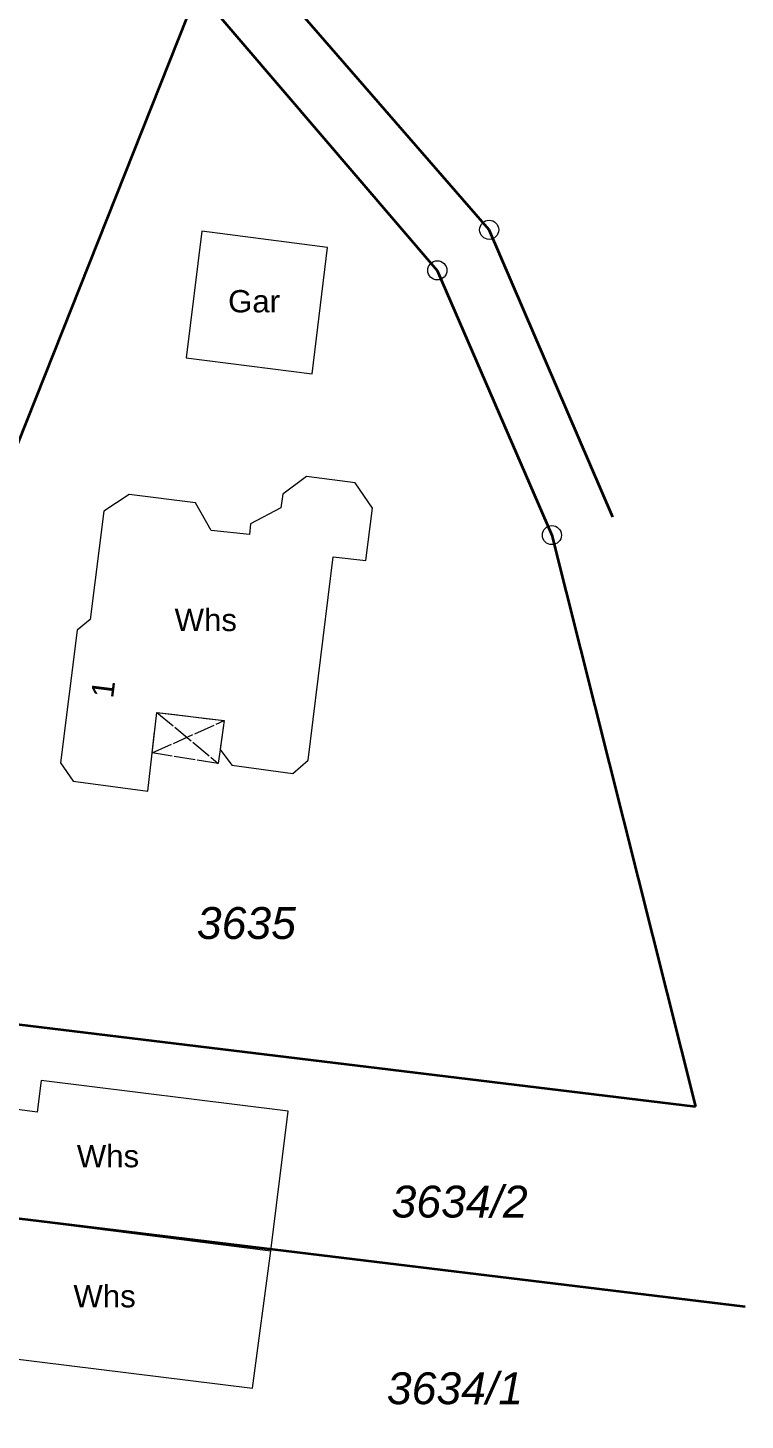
# Model space of a CAD drawing. Header units: metres. Extents: x -57 to 81, y -38 to 101.
# Drawn here: x 46.8 to 80.6, y -24.4 to 41.1 of the extents above; entities that cross this region are included whole.
import ezdxf

# ---------------------------------------------------------------- set-up
doc = ezdxf.new("R2010")
doc.units = ezdxf.units.M
for name, pattern in [('1600.2028', [0]), ('1600.2031', [1.5, 1, 0, 0, -0.5]), ('1600.2505', [0]), ('1600.2515', [0])]:
    doc.linetypes.add(name, pattern=pattern)
doc.layers.get('0').update_dxf_attribs({"color": 1, "linetype": 'CONTINUOUS'})
for name, color, linetype, lineweight in [('Flurstücke_Grenzpunkte', 255, 'CONTINUOUS', 0), ('Gebäude', 255, 'CONTINUOUS', 0), ('Lagebezeichnungen', 255, 'CONTINUOUS', 0), ('Migrationsobjekte', 7, 'CONTINUOUS', 18), ('Verkehr', 255, 'CONTINUOUS', 0)]:
    doc.layers.add(name, color=color, linetype=linetype, lineweight=lineweight)
doc.styles.add('Flurstücksnummer - K 10 700', font='Arial Italic.ttf')
doc.styles.add('Flurstücksnummer_ Schrägstrich - K 10 700', font='Arial Italic.ttf')
doc.styles.add('Gebäudefunktion (nur BW)', font='Arial.ttf')
doc.styles.add('Sonstiger Text_ Bezeichnung - N 7 380', font='Arial.ttf')

# ---------------------------------------------------------------- blocks, each defined once
blk = doc.blocks.new('Grenzpunkt mit Abmarkung (Marke)')
at = {"color": 0, "lineweight": -2}
blk.add_circle((0, 0), 0.5, dxfattribs=at)

msp = doc.modelspace()

# ---------------------------------------------------------------- linework, layer by layer
at = {"layer": 'Flurstücke_Grenzpunkte', "color": 7, "linetype": '1600.2028', "lineweight": 35}
for p, q in [((68.54, 31.629, 0.042), (57.146, 44.736, 0.042)), ((54.815, 42.896, 0.042), (45.941, 20.519, 0.042)), ((54.815, 42.896, 0.042), (66.099, 29.719, 0.042)), ((74.352, 18.103, 0.042), (68.54, 31.629, 0.042)), ((66.099, 29.719, 0.042), (71.491, 17.263, 0.042)), ((71.491, 17.263, 0.042), (78.254, -9.618, 0.042)), ((37.096, -4.629, 0.042), (78.254, -9.618, 0.042))]:
    msp.add_line(p, q, dxfattribs=at)
at = {"layer": 'Gebäude', "color": 7, "linetype": '1600.2505', "lineweight": 18}
for p, q in [((55.015, 31.561, 0.042), (54.284, 25.609, 0.042)), ((60.927, 30.79, 0.042), (55.015, 31.561, 0.042)), ((60.207, 24.848, 0.042), (60.927, 30.79, 0.042)), ((54.284, 25.609, 0.042), (60.207, 24.848, 0.042)), ((59.946, 20.026, 0.042), (58.826, 19.186, 0.042)), ((62.227, 19.716, 0.042), (59.946, 20.026, 0.042)), ((63.048, 18.525, 0.042), (62.227, 19.716, 0.042)), ((51.603, 19.167, 0.042), (50.402, 18.387, 0.042)), ((54.714, 18.777, 0.042), (51.603, 19.167, 0.042)), ((58.826, 19.186, 0.042), (58.736, 18.546, 0.042)), ((50.402, 18.387, 0.042), (49.762, 13.296, 0.042)), ((55.464, 17.486, 0.042), (54.714, 18.777, 0.042)), ((58.736, 18.546, 0.042), (57.315, 17.796, 0.042)), ((62.737, 16.074, 0.042), (63.048, 18.525, 0.042)), ((57.315, 17.796, 0.042), (57.255, 17.286, 0.042)), ((57.255, 17.286, 0.042), (55.464, 17.486, 0.042)), ((60.026, 6.671, 0.042), (61.197, 16.245, 0.042)), ((61.197, 16.245, 0.042), (62.737, 16.074, 0.042)), ((49.762, 13.296, 0.042), (49.152, 12.795, 0.042)), ((52.483, 5.212, 0.042), (52.903, 8.923, 0.042)), ((52.903, 8.923, 0.042), (56.065, 8.533, 0.042)), ((56.065, 8.533, 0.042), (55.874, 7.182, 0.042)), ((48.361, 6.553, 0.042), (48.961, 5.683, 0.042)), ((55.874, 7.182, 0.042), (56.425, 6.442, 0.042)), ((59.306, 6.051, 0.042), (60.026, 6.671, 0.042)), ((56.425, 6.442, 0.042), (59.306, 6.051, 0.042)), ((48.961, 5.683, 0.042), (52.483, 5.212, 0.042)), ((47.461, -8.402, 0.042), (47.271, -9.882, 0.042)), ((59.086, -9.845, 0.042), (47.461, -8.402, 0.042)), ((47.271, -9.882, 0.042), (42.158, -9.231, 0.042)), ((58.265, -16.407, 0.042), (59.086, -9.845, 0.042)), ((41.518, -14.303, 0.042), (58.265, -16.407, 0.042)), ((57.405, -22.869, 0.042), (58.265, -16.407, 0.042)), ((45.85, -21.456, 0.042), (57.405, -22.869, 0.042))]:
    msp.add_line(p, q, dxfattribs=at)
at = {"layer": 'Migrationsobjekte', "color": 7, "linetype": '1600.2031', "lineweight": 18}
for p, q in [((52.683, 7.013, 0.042), (52.903, 8.923, 0.042)), ((52.683, 7.013, 0.042), (56.065, 8.533, 0.042)), ((52.903, 8.923, 0.042), (56.065, 8.533, 0.042)), ((52.903, 8.923, 0.042), (55.794, 6.522, 0.042)), ((56.065, 8.533, 0.042), (55.874, 7.182, 0.042)), ((55.794, 6.522, 0.042), (52.683, 7.013, 0.042)), ((55.874, 7.182, 0.042), (55.794, 6.522, 0.042))]:
    msp.add_line(p, q, dxfattribs=at)
at = {"layer": 'Verkehr', "color": 253, "linetype": '1600.2515', "lineweight": 18, "true_color": 0x999999}
for p, q in [((68.54, 31.629, 0.042), (57.146, 44.736, 0.042)), ((54.815, 42.896, 0.042), (66.099, 29.719, 0.042)), ((74.352, 18.103, 0.042), (68.54, 31.629, 0.042)), ((66.099, 29.719, 0.042), (71.491, 17.263, 0.042)), ((71.491, 17.263, 0.042), (78.254, -9.618, 0.042))]:
    msp.add_line(p, q, dxfattribs=at)

# ---------------------------------------------------------------- block references
at = {"layer": 'Flurstücke_Grenzpunkte', "color": 7, "lineweight": 18, "xscale": 0.9, "yscale": 0.9, "zscale": 0.9}
for p in [(68.54, 31.629, 0.042), (66.099, 29.719, 0.042), (71.491, 17.263, 0.042)]:
    msp.add_blockref('Grenzpunkt mit Abmarkung (Marke)', p, dxfattribs=at)

# ---------------------------------------------------------------- texts
at = {"layer": 'Flurstücke_Grenzpunkte', "color": 7, "lineweight": 18, "char_height": 1.5, "attachment_point": 5, "rotation": 0.00905, "line_spacing_factor": 0.69, "bg_fill": 2}
for s, insert, style in [('3635', (57.115, -1.001, 0.042), 'Flurstücksnummer - K 10 700'), ('3634/2', (67.149, -14.108, 0.042), 'Flurstücksnummer_ Schrägstrich - K 10 700'), ('3634/1', (66.929, -22.891, 0.042), 'Flurstücksnummer_ Schrägstrich - K 10 700')]:
    msp.add_mtext(s, dxfattribs=dict(at, insert=insert, style=style))
at = {"layer": 'Gebäude', "color": 7, "lineweight": 18, "char_height": 1.05, "attachment_point": 5, "rotation": 0.00905, "line_spacing_factor": 0.69, "style": 'Gebäudefunktion (nur BW)', "bg_fill": 2}
for s, insert in [('Gar', (57.476, 28.26, 0.042)), ('Whs', (55.204, 13.265, 0.042)), ('Whs', (50.602, -11.964, 0.042)), ('Whs', (50.442, -18.556, 0.042))]:
    msp.add_mtext(s, dxfattribs=dict(at, insert=insert))
at = {"layer": 'Lagebezeichnungen', "color": 7, "lineweight": 18, "insert": (50.372, 10.024, 0.042), "char_height": 1.05, "attachment_point": 5, "rotation": 82.8715, "line_spacing_factor": 0.69, "style": 'Sonstiger Text_ Bezeichnung - N 7 380', "bg_fill": 2}
msp.add_mtext('1', dxfattribs=at)

# ---------------------------------------------------------------- next in the draw order: linework, layer by layer
at = {"layer": 'Flurstücke_Grenzpunkte', "color": 7, "linetype": '1600.2028', "lineweight": 35}
msp.add_line((34.375, -13.431, 0.042), (80.585, -19.032, 0.042), dxfattribs=at)
at = {"layer": 'Gebäude', "color": 7, "linetype": '1600.2505', "lineweight": 18}
msp.add_line((49.152, 12.795, 0.042), (48.361, 6.553, 0.042), dxfattribs=at)

doc.saveas('drawing.dxf')
